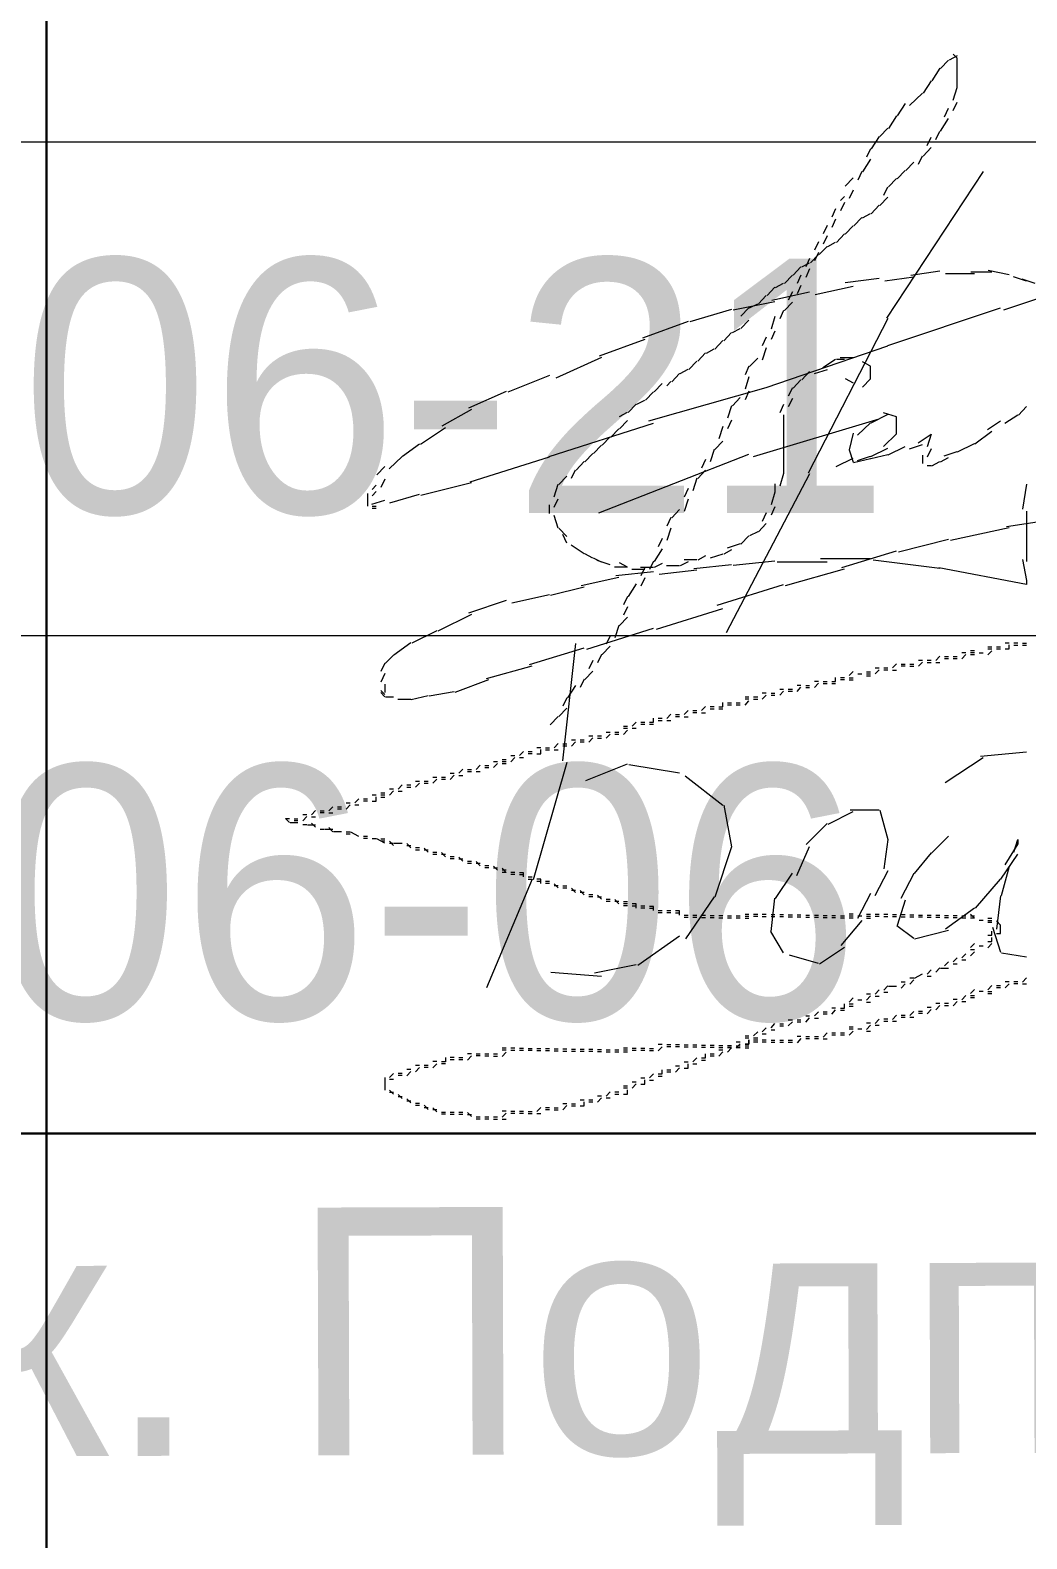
# Model space of a CAD drawing. Header units: millimetres. Extents: x -135211 to 49383, y -8033 to 228499.
# Drawn here: x 30069 to 31078, y -4448 to -2922 of the extents above; entities that cross this region are included whole.
import ezdxf

# ---------------------------------------------------------------- set-up
doc = ezdxf.new("R2010")
doc.units = ezdxf.units.MM
doc.layers.add('PDF _Геометрия', color=7, linetype='Continuous', true_color=0x1d1d1d)
doc.layers.add('PDF _Текст', color=7, linetype='Continuous')

msp = doc.modelspace()

# ---------------------------------------------------------------- linework, layer by layer
at = {"layer": 'PDF _Геометрия', "color": 7, "lineweight": 30}
for points in [[(30086, -2036.4), (30086, -7535.4)], [(32586.6, -4038.1), (26084, -4038.1)]]:
    msp.add_lwpolyline(points, dxfattribs=at)
at = {"layer": 'PDF _Геометрия', "color": 5, "lineweight": 9}
for points in [[(31003.2, -2992.4), (31007.3, -2979.7), (31007.3, -2971.2), (31007.3, -2958.5), (31007.3, -2950), (31003.2, -2945.8)], [(30989.7, -2960.2), (30981.7, -2972.9)], [(30998.5, -2952), (30990.4, -2960.4)], [(31007.3, -2947.8), (30999.2, -2952.1)], [(30981, -2972.8), (30972.9, -2985.5)], [(30972.2, -2985.3), (30959.1, -2998)], [(30954.6, -2995.7), (30946.6, -3008.4)], [(30994.5, -3009.2), (30998.5, -3000.7)], [(31003.2, -3002.9), (31007.3, -2994.5)], [(30937.1, -3020.8), (30929, -3029.3)], [(30945.9, -3008.3), (30937.8, -3021)], [(30990.4, -3023.9), (30998.5, -3011.2)], [(30928.3, -3029.2), (30920.3, -3041.8)], [(30976.9, -3038.5), (30981, -3030)], [(30985.7, -3032.3), (30989.7, -3023.8)], [(30919.5, -3052.2), (30911.5, -3064.9)], [(30919.5, -3041.7), (30915.5, -3050.2)], [(30968.1, -3057.3), (30972.2, -3048.9)], [(30972.9, -3049), (30981, -3040.5)], [(30910.8, -3064.8), (30906.7, -3073.3)], [(31033.6, -3064.8), (30935.9, -3213)], [(30946.6, -3072), (30954.6, -3063.5)], [(30955.3, -3063.6), (30963.4, -3055.1)], [(30902, -3071), (30893.9, -3079.5)], [(30933, -3088.6), (30937.1, -3080.1)], [(30937.8, -3080.2), (30945.9, -3071.7)], [(30893.2, -3089.9), (30889.2, -3094.1)], [(30893.2, -3096.1), (30889.2, -3104.6)], [(30902, -3083.6), (30898, -3092.1)], [(30929, -3099), (30937.1, -3090.6)], [(30884.4, -3102.4), (30880.4, -3110.9)], [(30884.4, -3112.9), (30880.4, -3121.4)], [(30902.7, -3119.8), (30910.8, -3111.3)], [(30911.5, -3111.5), (30919.5, -3107.3)], [(30920.3, -3107.4), (30928.3, -3098.9)], [(30875.7, -3119.3), (30871.6, -3127.7)], [(30885.2, -3136.5), (30893.2, -3127.9)], [(30893.9, -3128.1), (30902, -3119.7)], [(30866.9, -3136), (30862.9, -3144.4)], [(30867.6, -3148.8), (30875.7, -3140.4)], [(30875.7, -3129.7), (30871.6, -3138.2)], [(30876.4, -3140.5), (30884.4, -3136.3)], [(30850.1, -3161.2), (30858.1, -3157)], [(30858.1, -3152.8), (30854.1, -3161.2)], [(30858.8, -3157.2), (30866.9, -3148.7)], [(30866.9, -3146.5), (30862.9, -3155)], [(30832.5, -3177.9), (30840.6, -3169.4)], [(30841.3, -3169.6), (30849.3, -3161.1)], [(30849.3, -3169.6), (30845.3, -3178)], [(30858.1, -3163.3), (30854.1, -3171.8)], [(30928.3, -3173), (30894.1, -3177.3)], [(30963.4, -3171.5), (30934.2, -3175.7)], [(30989.7, -3165.6), (30960.5, -3169.9)], [(31024.8, -3168.3), (30995.6, -3168.3)], [(31042.4, -3166.5), (31021.2, -3166.5)], [(31059.9, -3169.1), (31038.8, -3164.8)], [(31054.6, -3204.5), (31156.4, -3170.6)], [(31077.5, -3175.6), (31064.4, -3171.4)], [(31086.2, -3177.9), (31073.1, -3173.7)], [(30806.2, -3198.6), (30814.2, -3190.1)], [(30815, -3190.3), (30823, -3181.8)], [(30858.1, -3186.7), (30819.9, -3195.1)], [(30823.7, -3181.9), (30831.8, -3177.7)], [(30840.6, -3186.4), (30836.5, -3194.8)], [(30849.3, -3180), (30845.3, -3188.6)], [(30902, -3181), (30863.7, -3189.4)], [(30779.1, -3204.3), (30736.9, -3216.9)], [(30823, -3196.6), (30780.8, -3205)], [(30788.6, -3211), (30796.7, -3202.5)], [(30797.4, -3202.7), (30805.5, -3198.5)], [(30831.8, -3205.2), (30827.8, -3213.6)], [(30840.6, -3196.8), (30832.5, -3205.3)], [(30937.3, -3240.8), (31051.1, -3202.7)], [(30735.3, -3216.3), (30689, -3233.2)], [(30788.6, -3223.5), (30796.7, -3215.1)], [(30823, -3211.5), (30819, -3224.2)], [(30937.1, -3213.3), (30856.5, -3370)], [(30691.4, -3234.5), (30645.2, -3251.4)], [(30762.3, -3244.3), (30770.4, -3235.8)], [(30771.1, -3236), (30779.1, -3227.5)], [(30779.9, -3227.6), (30787.9, -3223.4)], [(30814.2, -3232.4), (30810.2, -3241)], [(30823, -3226.2), (30819, -3234.6)], [(30744.8, -3256.7), (30752.8, -3248.2)], [(30753.6, -3248.4), (30761.6, -3244.2)], [(30814.2, -3243), (30810.2, -3255.6)], [(30814.2, -3283.3), (30937.1, -3240.9)], [(30647.5, -3252.7), (30601.3, -3273.9)], [(30727.2, -3269.1), (30735.3, -3264.8)], [(30736, -3265), (30744.1, -3256.5)], [(30796.7, -3261.8), (30792.7, -3270.3)], [(30805.5, -3253.5), (30797.4, -3262)], [(30875.7, -3265.2), (30862.6, -3269.4)], [(30884.4, -3254.9), (30871.4, -3263.3)], [(30893.2, -3255), (30885.2, -3255)], [(30902, -3253.1), (30888.9, -3253.1)], [(30911.5, -3282.9), (30919.5, -3274.3), (30919.5, -3261.7), (30911.5, -3257.4)], [(30594.9, -3271), (30552.7, -3287.9)], [(30700.9, -3287.7), (30709, -3279.3)], [(30713.7, -3281.5), (30717.7, -3277.3)], [(30718.5, -3277.4), (30726.5, -3268.9)], [(30796.7, -3272.3), (30792.7, -3285)], [(30849.3, -3275.3), (30841.3, -3283.9)], [(30858.1, -3267.1), (30850.1, -3275.6)], [(30893.9, -3274.2), (30902, -3278.4)], [(30551, -3287.1), (30512.8, -3304.1)], [(30683.4, -3300.1), (30691.4, -3295.9)], [(30692.1, -3296), (30700.2, -3287.6)], [(30695.5, -3317.1), (30814.2, -3283.2)], [(30787.9, -3293.3), (30779.9, -3301.8)], [(30796.7, -3287), (30792.7, -3295.6)], [(30840.6, -3283.7), (30836.5, -3292.1)], [(30840.6, -3294.2), (30836.5, -3302.7)], [(30515.9, -3305.6), (30485.8, -3322.4)], [(30665.8, -3312.5), (30673.9, -3308.3)], [(30674.6, -3308.4), (30682.6, -3300)], [(30779.1, -3301.7), (30775.1, -3314.3)], [(30831.8, -3300.5), (30827.8, -3308.9)], [(30831.8, -3311), (30831.8, -3323.7), (30831.8, -3336.4), (30831.8, -3344.8), (30831.8, -3357.5), (30831.8, -3370.3), (30827.8, -3383)], [(30937.1, -3310.7), (30920, -3319.2)], [(30932.8, -3342.8), (30945.9, -3330), (30945.9, -3313), (30932.8, -3308.8)], [(31055.6, -3319.4), (31068.7, -3311)], [(31069.4, -3311.1), (31077.5, -3302.6)], [(30489.6, -3324), (30464.5, -3341)], [(30594.6, -3353.1), (30700.2, -3319.3)], [(30657, -3333.4), (30665.1, -3325)], [(30665.8, -3325.1), (30673.9, -3316.7)], [(30770.4, -3322.7), (30766.3, -3335.3)], [(30779.1, -3316.3), (30775.1, -3324.9)], [(30801.4, -3352.9), (30928.3, -3314.8)], [(30919.5, -3318.9), (30906.4, -3331.6)], [(31025.2, -3340.1), (31042.4, -3327.4)], [(31038, -3325.6), (31051.1, -3317.1)], [(30463.3, -3340.5), (30446.2, -3353.2)], [(30639.5, -3350.1), (30647.5, -3341.6)], [(30648.3, -3341.7), (30656.3, -3333.3)], [(30770.4, -3337.4), (30762.3, -3345.9)], [(30902, -3329.3), (30898, -3346.2), (30902, -3358.9)], [(30937.5, -3351.3), (30954.6, -3342.9)], [(30959.1, -3345.2), (30972.2, -3341)], [(30967.9, -3339.1), (30981, -3330.6), (30976.9, -3343.3)], [(31007.7, -3348.3), (31024.8, -3339.8)], [(30445.7, -3353), (30432.7, -3365.6)], [(30514.5, -3378.8), (30594.9, -3353.4)], [(30622, -3366.7), (30630, -3358.2)], [(30630.7, -3358.4), (30638.8, -3349.9)], [(30644.8, -3410), (30796.7, -3350.7)], [(30752.8, -3356.2), (30748.8, -3364.7)], [(30761.6, -3345.8), (30757.6, -3358.5)], [(30884.9, -3363.1), (30902, -3354.7)], [(30902.4, -3359.2), (30919.5, -3355)], [(30906.4, -3357), (30919.5, -3352.8)], [(30920, -3353.1), (30937.1, -3344.7)], [(30920, -3355.2), (30937.1, -3351)], [(30972.2, -3351.7), (30972.2, -3355.9), (30972.2, -3360.1)], [(30981, -3345.3), (30976.9, -3353.8)], [(30981.7, -3362.5), (30989.7, -3358.2)], [(30990.4, -3358.3), (30998.5, -3354.1)], [(30994.2, -3352.2), (31007.3, -3348)], [(30428.2, -3363.3), (30420.2, -3371.7)], [(30604.4, -3381.3), (30612.4, -3372.8)], [(30617.2, -3375), (30621.2, -3366.5)], [(30752.8, -3366.8), (30744.8, -3375.2)], [(30858.1, -3370.7), (30773.6, -3531.6)], [(30972.2, -3360.1), (30972.2, -3360.1)], [(30972.2, -3360.1), (30972.2, -3360.1)], [(30976.9, -3362.3), (30981, -3362.3)], [(30419.4, -3382.1), (30415.4, -3386.4)], [(30419.4, -3388.4), (30415.4, -3392.7)], [(30428.2, -3375.9), (30424.2, -3384.3)], [(30464.7, -3392.2), (30515.9, -3379.5)], [(30599.6, -3393.8), (30603.7, -3381.1)], [(30735.3, -3385.5), (30731.3, -3394.1)], [(30744.1, -3375.1), (30740, -3387.8)], [(30823, -3380.7), (30823, -3389.2), (30819, -3402)], [(31077.5, -3381), (31073.4, -3406.4)], [(30410.6, -3390.4), (30410.6, -3394.6), (30410.6, -3398.9), (30410.6, -3403.2)], [(30410.6, -3398.9), (30410.6, -3398.9)], [(30415.1, -3401.4), (30428.2, -3397.1)], [(30415.4, -3403.3), (30419.4, -3403.3)], [(30433.2, -3399.8), (30463.3, -3391.3)], [(30594.9, -3410.7), (30594.9, -3402.1)], [(30599.6, -3404.4), (30603.7, -3395.9)], [(30735.3, -3396.1), (30731.3, -3408.8)], [(30823, -3404), (30819, -3412.5)], [(30415.4, -3405.3), (30419.4, -3405.3)], [(30603.7, -3425.6), (30599.6, -3412.8)], [(30717.7, -3414.9), (30713.7, -3423.4)], [(30726.5, -3406.6), (30718.5, -3415.1)], [(30814.2, -3410.2), (30810.2, -3418.7)], [(31057.1, -3423.9), (31112.6, -3415.4)], [(31077.5, -3408.4), (31077.5, -3433.8), (31077.5, -3459.2)], [(30612.4, -3434.1), (30604.4, -3425.7)], [(30612.4, -3440.6), (30608.4, -3432.1)], [(30717.7, -3425.4), (30713.7, -3438.1)], [(30796.7, -3433.2), (30788.6, -3441.7)], [(30805.5, -3429.1), (30797.4, -3433.3)], [(30814.2, -3420.8), (30806.2, -3429.2)], [(31000.5, -3437.7), (31059.9, -3425)], [(30630, -3451.4), (30616.9, -3442.9)], [(30709, -3446.4), (30700.9, -3459.2)], [(30709, -3435.9), (30704.9, -3444.4)], [(30779.1, -3447.6), (30771.1, -3451.9)], [(30787.9, -3441.5), (30774.8, -3445.8)], [(30890.5, -3465.5), (30945.9, -3448.5)], [(30948.1, -3449.4), (30998.5, -3436.7)], [(30638.8, -3455.8), (30630.7, -3451.5)], [(30647.5, -3460.1), (30639.5, -3455.9)], [(30656.3, -3462.5), (30643.2, -3458.2)], [(30673.9, -3464.9), (30660.8, -3464.9)], [(30673.9, -3465), (30665.8, -3460.7)], [(30700.2, -3459), (30696.2, -3467.5)], [(30709, -3461.3), (30700.9, -3465.5)], [(30726.5, -3463.6), (30713.4, -3463.6)], [(30735.3, -3459.6), (30727.2, -3463.8)], [(30744.1, -3457.7), (30731, -3457.7)], [(30779.1, -3462.5), (30740.9, -3466.7)], [(30752.8, -3453.6), (30744.8, -3457.8)], [(30770.4, -3451.7), (30757.3, -3456)], [(30823, -3459), (30780.8, -3463.3)], [(30875.7, -3459.9), (30825.3, -3459.9)], [(30919.5, -3456.6), (30869.2, -3456.6)], [(30989.7, -3466.2), (30922.2, -3457.8)], [(31073.4, -3457.2), (31077.5, -3478.4), (31077.5, -3482.6), (30988.8, -3465.7)], [(30665.1, -3475.3), (30626.9, -3483.8)], [(30700.2, -3469.6), (30662, -3473.9)], [(30691.4, -3467.3), (30678.3, -3467.3)], [(30700.2, -3465.4), (30687.1, -3465.4)], [(30691.4, -3465.2), (30687.4, -3473.7)], [(30691.4, -3475.8), (30687.4, -3484.2)], [(30744.1, -3468.2), (30705.8, -3472.5)], [(30833.8, -3483.6), (30893.2, -3466.6)], [(30594.9, -3493.1), (30556.7, -3501.6)], [(30630, -3485.3), (30595.8, -3493.7)], [(30673.9, -3494.6), (30669.8, -3503.1)], [(30682.6, -3482), (30674.6, -3494.8)], [(30764.4, -3503.6), (30831.8, -3482.5)], [(30551, -3498.8), (30512.8, -3511.4)], [(30673.9, -3505.1), (30669.8, -3513.5)], [(30703, -3527.9), (30770.4, -3506.8)], [(30515.9, -3513), (30481.8, -3529.8)], [(30665.1, -3523.9), (30661.1, -3536.6)], [(30673.9, -3515.6), (30665.8, -3524.1)], [(30480.8, -3529.3), (30455.7, -3542)], [(30632.8, -3547.9), (30700.2, -3526.7)], [(30656.3, -3534.5), (30652.3, -3542.9)], [(30437, -3553.9), (30428.9, -3562.3)], [(30454.5, -3541.6), (30437.4, -3554.2)], [(30574.7, -3563.6), (30630, -3546.7)], [(30621.2, -3542.3), (30608.2, -3660.8)], [(30647.5, -3553.3), (30643.5, -3561.8)], [(30656.3, -3544.9), (30648.3, -3553.5)], [(30985.7, -3559.3), (30989.7, -3555.1)], [(30994.5, -3555.3), (30998.5, -3555.3)], [(31003.2, -3555.4), (31007.3, -3555.4)], [(31007.3, -3555.4), (31007.3, -3555.4)], [(31012, -3551.3), (31016, -3551.3)], [(31012, -3557.7), (31016, -3553.4)], [(31020.8, -3549.4), (31024.8, -3549.4)], [(31020.8, -3551.4), (31024.8, -3551.4)], [(31020.8, -3553.5), (31024.8, -3553.5)], [(31029.6, -3551.7), (31033.6, -3551.7)], [(31033.6, -3551.7), (31033.6, -3551.7)], [(31038.3, -3545.5), (31042.4, -3545.5)], [(31038.3, -3547.5), (31042.4, -3547.5)], [(31038.3, -3553.8), (31042.4, -3549.6)], [(31047.1, -3545.6), (31051.1, -3545.6)], [(31047.1, -3547.7), (31051.1, -3547.7)], [(31055.9, -3541.5), (31059.9, -3541.5)], [(31055.9, -3547.8), (31059.9, -3547.8), (31059.9, -3543.5)], [(31064.7, -3541.7), (31068.7, -3541.7)], [(31064.7, -3543.8), (31068.7, -3543.8)], [(31073.4, -3541.9), (31077.5, -3541.9)], [(31073.4, -3543.9), (31077.5, -3543.9)], [(30428.2, -3562.3), (30424.2, -3570.7)], [(30531.1, -3577.5), (30577.3, -3564.8)], [(30638.8, -3570.1), (30630.7, -3578.5)], [(30638.8, -3559.5), (30634.7, -3568)], [(30898, -3574.7), (30902, -3570.5)], [(30915.5, -3570.9), (30919.5, -3570.9)], [(30924.3, -3566.8), (30928.3, -3566.8)], [(30924.3, -3573), (30928.3, -3568.8)], [(30928.3, -3566.8), (30928.3, -3566.8)], [(30933, -3566.9), (30937.1, -3566.9)], [(30933, -3569), (30937.1, -3569)], [(30941.8, -3567), (30945.9, -3562.8)], [(30941.8, -3569.1), (30945.9, -3569.1)], [(30950.6, -3563), (30954.6, -3563)], [(30950.6, -3565), (30954.6, -3565)], [(30954.6, -3563), (30954.6, -3563)], [(30959.4, -3563.2), (30963.4, -3563.2)], [(30959.4, -3565.2), (30963.4, -3565.2)], [(30968.1, -3559.1), (30972.2, -3559.1)], [(30968.1, -3565.3), (30972.2, -3561.1)], [(30976.9, -3559.2), (30981, -3559.2)], [(30976.9, -3561.3), (30981, -3561.3)], [(30981, -3559.2), (30981, -3559.2)], [(30985.7, -3561.4), (30989.7, -3561.4)], [(30994.5, -3557.3), (30998.5, -3557.3)], [(31003.2, -3557.4), (31007.3, -3557.4)], [(30428.2, -3572.7), (30424.2, -3581.3)], [(30428.2, -3583.3), (30428.2, -3591.8)], [(30499.3, -3591.5), (30533.5, -3578.8)], [(30621.2, -3584.6), (30613.2, -3597.3)], [(30630, -3578.4), (30626, -3586.8)], [(30845.3, -3584.4), (30849.3, -3584.4)], [(30845.3, -3590.7), (30849.3, -3586.4)], [(30854.1, -3584.6), (30858.1, -3584.6)], [(30854.1, -3586.6), (30858.1, -3586.6)], [(30858.1, -3584.6), (30858.1, -3584.6)], [(30862.9, -3580.5), (30866.9, -3580.5)], [(30862.9, -3586.8), (30866.9, -3582.5)], [(30871.6, -3580.6), (30875.7, -3580.6)], [(30871.6, -3582.7), (30875.7, -3582.7)], [(30880.4, -3580.7), (30884.4, -3580.7), (30884.4, -3576.5)], [(30880.4, -3582.8), (30884.4, -3582.8)], [(30889.2, -3576.7), (30893.2, -3576.7)], [(30889.2, -3578.7), (30893.2, -3578.7)], [(30898, -3576.9), (30902, -3576.9)], [(30898, -3578.9), (30902, -3578.9)], [(30906.7, -3572.8), (30910.8, -3572.8)], [(30910.8, -3572.8), (30910.8, -3572.8)], [(30915.5, -3572.9), (30919.5, -3572.9)], [(30915.5, -3574.9), (30919.5, -3574.9)], [(30424.2, -3589.7), (30428.2, -3593.9)], [(30424.2, -3591.9), (30428.2, -3596.1)], [(30428.9, -3596.3), (30437, -3596.3)], [(30441.5, -3598.6), (30454.5, -3598.6)], [(30455, -3598.9), (30472.1, -3594.7)], [(30473.3, -3595.1), (30498.4, -3590.9)], [(30612.4, -3597.2), (30608.4, -3605.6)], [(30766.3, -3606.3), (30770.4, -3606.3), (30770.4, -3602)], [(30775.1, -3602.2), (30779.1, -3602.2)], [(30783.9, -3602.3), (30787.9, -3602.3)], [(30792.7, -3596.2), (30796.7, -3596.2)], [(30792.7, -3598.3), (30796.7, -3598.3)], [(30792.7, -3604.6), (30796.7, -3600.3)], [(30796.7, -3600.3), (30796.7, -3600.3)], [(30801.4, -3596.3), (30805.5, -3596.3)], [(30801.4, -3598.4), (30805.5, -3598.4)], [(30810.2, -3592.2), (30814.2, -3592.2)], [(30810.2, -3598.6), (30814.2, -3594.4)], [(30814.2, -3594.4), (30814.2, -3594.4)], [(30819, -3592.4), (30823, -3592.4)], [(30819, -3594.5), (30823, -3594.5)], [(30827.8, -3588.4), (30831.8, -3588.4)], [(30827.8, -3594.6), (30831.8, -3590.4)], [(30836.5, -3588.5), (30840.6, -3588.5)], [(30836.5, -3590.5), (30840.6, -3590.5)], [(30840.6, -3590.5), (30840.6, -3590.5)], [(30603.7, -3616), (30595.6, -3624.5)], [(30612.4, -3607.7), (30604.4, -3616.2)], [(30713.7, -3618.1), (30717.7, -3613.9)], [(30722.5, -3614), (30726.5, -3614)], [(30722.5, -3616), (30726.5, -3616)], [(30726.5, -3616), (30726.5, -3616)], [(30731.3, -3614.1), (30735.3, -3609.9)], [(30731.3, -3616.3), (30735.3, -3616.3)], [(30740, -3610.1), (30744.1, -3610.1)], [(30740, -3612.2), (30744.1, -3612.2)], [(30744.1, -3610.1), (30744.1, -3610.1)], [(30748.8, -3610.2), (30752.8, -3606)], [(30748.8, -3612.3), (30752.8, -3612.3)], [(30757.6, -3606.1), (30761.6, -3606.1)], [(30757.6, -3608.2), (30761.6, -3608.2)], [(30766.3, -3608.4), (30770.4, -3608.4)], [(30775.1, -3604.3), (30779.1, -3604.3)], [(30783.9, -3604.4), (30787.9, -3604.4)], [(30652.3, -3631.8), (30656.3, -3631.8)], [(30656.3, -3631.8), (30656.3, -3631.8)], [(30661.1, -3631.9), (30665.1, -3631.9)], [(30669.8, -3625.8), (30673.9, -3625.8)], [(30669.8, -3627.8), (30673.9, -3627.8)], [(30669.8, -3634.2), (30673.9, -3629.9)], [(30673.9, -3625.8), (30673.9, -3625.8)], [(30678.6, -3626), (30682.6, -3621.7)], [(30678.6, -3628), (30682.6, -3628)], [(30687.4, -3621.9), (30691.4, -3621.9)], [(30687.4, -3623.9), (30691.4, -3623.9)], [(30696.2, -3622), (30700.2, -3622), (30700.2, -3617.8)], [(30696.2, -3624), (30700.2, -3624)], [(30704.9, -3617.9), (30709, -3617.9)], [(30704.9, -3620), (30709, -3620)], [(30713.7, -3620.1), (30717.7, -3620.1)], [(30582.1, -3647.6), (30586.1, -3647.6)], [(30590.9, -3647.7), (30594.9, -3647.7)], [(30599.6, -3647.9), (30603.7, -3643.5)], [(30608.4, -3643.8), (30612.4, -3643.8)], [(30608.4, -3645.8), (30612.4, -3645.8)], [(30612.4, -3645.8), (30612.4, -3645.8)], [(30617.2, -3639.6), (30621.2, -3639.6)], [(30617.2, -3646), (30621.2, -3641.7)], [(30626, -3639.8), (30630, -3639.8)], [(30626, -3641.9), (30630, -3641.9)], [(30630, -3639.8), (30630, -3639.8)], [(30634.7, -3635.7), (30638.8, -3635.7)], [(30634.7, -3642), (30638.8, -3637.8)], [(30643.5, -3635.8), (30647.5, -3635.8)], [(30643.5, -3637.9), (30647.5, -3637.9)], [(30652.3, -3638.1), (30656.3, -3633.9)], [(30661.1, -3634), (30665.1, -3634)], [(30538.2, -3661.6), (30542.2, -3661.6)], [(30547, -3659.6), (30551, -3659.6)], [(30547, -3661.7), (30551, -3661.7)], [(30555.8, -3655.6), (30559.8, -3655.6)], [(30555.8, -3661.9), (30559.8, -3657.6)], [(30559.8, -3657.6), (30559.8, -3657.6)], [(30564.5, -3655.7), (30568.6, -3651.5)], [(30564.5, -3657.7), (30568.6, -3657.7)], [(30573.3, -3651.6), (30577.3, -3651.6)], [(30573.3, -3653.6), (30577.3, -3653.6)], [(30612.4, -3662.7), (30578.3, -3781.3)], [(30582.1, -3653.8), (30586.1, -3653.8), (30586.1, -3649.6)], [(30590.9, -3649.7), (30594.9, -3649.7)], [(30599.6, -3649.9), (30603.7, -3649.9)], [(30995.3, -3682.8), (31033.6, -3657.5)], [(31031.1, -3656.2), (31077.5, -3651.9)], [(30476.8, -3677.5), (30480.8, -3677.5)], [(30480.8, -3677.5), (30480.8, -3677.5)], [(30485.6, -3677.5), (30489.6, -3677.5)], [(30494.4, -3673.5), (30498.4, -3673.5)], [(30494.4, -3679.8), (30498.4, -3675.6)], [(30503.1, -3673.6), (30507.2, -3669.4)], [(30503.1, -3675.7), (30507.2, -3675.7)], [(30507.2, -3675.7), (30507.2, -3675.7)], [(30511.9, -3669.6), (30515.9, -3669.6)], [(30511.9, -3671.6), (30515.9, -3671.6)], [(30520.7, -3669.7), (30524.7, -3665.5)], [(30520.7, -3671.7), (30524.7, -3671.7)], [(30529.5, -3665.7), (30533.5, -3665.7)], [(30529.5, -3667.7), (30533.5, -3667.7)], [(30533.5, -3665.7), (30533.5, -3665.7)], [(30538.2, -3667.8), (30542.2, -3663.6)], [(30547, -3663.7), (30551, -3663.7)], [(30631.6, -3680.8), (30673.9, -3663.9)], [(30675.2, -3664.8), (30726.5, -3673.2)], [(30732.1, -3676.1), (30770.4, -3705.7)], [(30424.2, -3693.5), (30428.2, -3693.5)], [(30432.9, -3689.3), (30437, -3689.3)], [(30432.9, -3695.7), (30437, -3691.4)], [(30437, -3691.4), (30437, -3691.4)], [(30441.7, -3689.5), (30445.7, -3685.3)], [(30441.7, -3691.6), (30445.7, -3691.6)], [(30450.5, -3685.4), (30454.5, -3685.4)], [(30450.5, -3687.5), (30454.5, -3687.5)], [(30454.5, -3685.4), (30454.5, -3685.4)], [(30459.3, -3681.4), (30463.3, -3681.4)], [(30459.3, -3687.7), (30463.3, -3683.4)], [(30468, -3681.5), (30472.1, -3681.5)], [(30468, -3683.5), (30472.1, -3683.5)], [(30476.8, -3683.7), (30480.8, -3679.5)], [(30485.6, -3679.6), (30489.6, -3679.6)], [(30371.5, -3711.6), (30375.5, -3707.4)], [(30380.3, -3707.4), (30384.3, -3707.4)], [(30389.1, -3703.4), (30393.1, -3703.4)], [(30389.1, -3709.7), (30393.1, -3705.5)], [(30397.8, -3703.5), (30401.9, -3699.3)], [(30397.8, -3705.6), (30401.9, -3705.6)], [(30401.9, -3705.6), (30401.9, -3705.6)], [(30406.6, -3699.5), (30410.6, -3699.5)], [(30406.6, -3701.5), (30410.6, -3701.5)], [(30415.4, -3695.3), (30419.4, -3695.3)], [(30415.4, -3701.7), (30419.4, -3701.7), (30419.4, -3697.4)], [(30424.2, -3695.5), (30428.2, -3695.5)], [(30424.2, -3697.6), (30428.2, -3697.6)], [(30771.1, -3705.9), (30779.1, -3748.1), (30762, -3798.9)], [(30331.7, -3723.5), (30327.7, -3719.3), (30331.7, -3719.3)], [(30331.7, -3721.3), (30331.7, -3721.3)], [(30340.4, -3723.7), (30332.4, -3723.7)], [(30336.4, -3719.5), (30340.4, -3719.5)], [(30336.4, -3721.5), (30340.4, -3721.5)], [(30345.2, -3715.3), (30349.2, -3715.3)], [(30345.2, -3721.6), (30349.2, -3717.4)], [(30349.2, -3715.3), (30349.2, -3715.3)], [(30354, -3715.5), (30358, -3711.3)], [(30354, -3717.6), (30358, -3717.6)], [(30358, -3728.2), (30354, -3724)], [(30362.8, -3711.4), (30366.8, -3711.4)], [(30362.8, -3713.4), (30366.8, -3713.4)], [(30366.8, -3711.4), (30366.8, -3711.4)], [(30371.5, -3713.6), (30375.5, -3713.6)], [(30380.3, -3709.5), (30384.3, -3709.5)], [(30384.3, -3709.5), (30384.3, -3709.5)], [(30854.5, -3745.7), (30875.7, -3724.5)], [(30876.8, -3725), (30902, -3712.3)], [(30899.1, -3710.7), (30928.3, -3710.7)], [(30929, -3710.8), (30937.1, -3740.5), (30933, -3770.1)], [(30349.2, -3725.8), (30345.2, -3725.8)], [(30358, -3726), (30350, -3726)], [(30366.8, -3730.4), (30362.8, -3730.4)], [(30375.5, -3730.6), (30367.5, -3730.6)], [(30375.5, -3732.8), (30371.5, -3728.5)], [(30384.3, -3732.8), (30376.3, -3732.8)], [(30393.1, -3733), (30389.1, -3733)], [(30393.1, -3735.1), (30389.1, -3735.1)], [(30401.9, -3737.4), (30393.8, -3733.2)], [(30410.6, -3737.5), (30406.6, -3737.5)], [(30410.6, -3739.6), (30406.6, -3739.6)], [(30419.4, -3739.8), (30415.4, -3739.8)], [(30998.5, -3737.3), (30981.4, -3754.3)], [(30428.2, -3744.2), (30420.2, -3739.9)], [(30428.2, -3740.1), (30424.2, -3740.1)], [(30428.2, -3742.1), (30424.2, -3742.1)], [(30437, -3746.5), (30432.9, -3742.2)], [(30437, -3744.5), (30432.9, -3744.5)], [(30445.7, -3744.5), (30437.7, -3744.5)], [(30454.5, -3749), (30450.5, -3744.7)], [(30454.5, -3746.8), (30450.5, -3746.8)], [(30463.3, -3749.1), (30459.3, -3749.1)], [(30463.3, -3751.2), (30459.3, -3751.2)], [(30472.1, -3753.4), (30468, -3749.2)], [(30472.1, -3751.3), (30468, -3751.3)], [(30480.8, -3753.6), (30476.8, -3753.6)], [(30489.6, -3758), (30485.6, -3753.8)], [(30845, -3777.1), (30858.1, -3747.5)], [(30981, -3753.9), (30963.8, -3775)], [(31064.7, -3753.4), (31068.7, -3740.7), (31068.7, -3744.9), (31055.6, -3766.1)], [(30480.8, -3755.7), (30476.8, -3755.7)], [(30489.6, -3755.9), (30485.6, -3755.9)], [(30498.4, -3758.1), (30494.4, -3758.1)], [(30498.4, -3760.2), (30494.4, -3760.2)], [(30507.2, -3762.5), (30503.1, -3758.3)], [(30507.2, -3760.4), (30503.1, -3760.4)], [(30515.9, -3762.7), (30511.9, -3762.7)], [(30515.9, -3764.8), (30511.9, -3764.8)], [(30524.7, -3767.1), (30520.7, -3762.8)], [(30524.7, -3764.9), (30520.7, -3764.9)], [(30533.5, -3767.2), (30529.5, -3767.2)], [(30533.5, -3769.3), (30529.5, -3769.3)], [(30542.2, -3771.6), (30538.2, -3767.4)], [(30542.2, -3769.5), (30538.2, -3769.5)], [(30551, -3774), (30547, -3769.7)], [(31051.6, -3780.8), (31068.7, -3755.4)], [(31059.9, -3768), (31051.9, -3797.6)], [(30573.3, -3780.7), (30577.3, -3780.7), (30531.1, -3890.8)], [(30551, -3771.7), (30547, -3771.7)], [(30551, -3773.9), (30547, -3773.9)], [(30551, -3771.7), (30551, -3771.7)], [(30559.8, -3774.1), (30555.8, -3774.1)], [(30559.8, -3776.1), (30555.8, -3776.1)], [(30568.6, -3778.5), (30568.6, -3774.3), (30564.5, -3774.3)], [(30568.6, -3776.3), (30564.5, -3776.3)], [(30577.3, -3778.7), (30573.3, -3778.7)], [(30586.1, -3785), (30586.1, -3780.8), (30582.1, -3780.8)], [(30586.1, -3783), (30582.1, -3783)], [(30594.9, -3783.2), (30590.9, -3783.2)], [(30594.9, -3785.2), (30590.9, -3785.2)], [(30594.9, -3783.2), (30594.9, -3783.2)], [(30603.7, -3789.6), (30599.6, -3785.3)], [(30823.5, -3800.2), (30840.6, -3774.7)], [(30937.1, -3772.1), (30924, -3797.6)], [(30963.4, -3774.8), (30950.3, -3800.1)], [(31026, -3810.2), (31051.1, -3780.6)], [(30603.7, -3787.6), (30599.6, -3787.6)], [(30612.4, -3787.7), (30608.4, -3787.7)], [(30612.4, -3789.7), (30608.4, -3789.7)], [(30612.4, -3789.7), (30612.4, -3789.7)], [(30621.2, -3794.1), (30617.2, -3789.9)], [(30621.2, -3792.1), (30617.2, -3792.1)], [(30621.2, -3794.1), (30621.2, -3794.1)], [(30630, -3796.5), (30626, -3792.2)], [(30630, -3794.3), (30626, -3794.3)], [(30630, -3794.3), (30630, -3794.3)], [(30638.8, -3796.6), (30634.7, -3796.6)], [(30638.8, -3798.6), (30634.7, -3798.6)], [(30638.8, -3798.6), (30638.8, -3798.6)], [(30647.5, -3801), (30643.5, -3796.8)], [(30647.5, -3798.8), (30643.5, -3798.8)], [(30647.5, -3798.8), (30647.5, -3798.8)], [(30761.6, -3798.6), (30732.4, -3841)], [(30819, -3833.7), (30823, -3799.9)], [(30919.5, -3795.2), (30906.4, -3820.6)], [(31051.1, -3797.5), (31047.1, -3831.3)], [(30656.3, -3801.2), (30652.3, -3801.2)], [(30656.3, -3803.2), (30652.3, -3803.2)], [(30656.3, -3803.2), (30656.3, -3803.2)], [(30665.1, -3805.5), (30661.1, -3801.3)], [(30665.1, -3803.3), (30661.1, -3803.3)], [(30665.1, -3803.3), (30665.1, -3803.3)], [(30665.1, -3805.5), (30665.1, -3805.5)], [(30673.9, -3803.6), (30669.8, -3803.6)], [(30673.9, -3805.7), (30669.8, -3805.7)], [(30673.9, -3807.7), (30669.8, -3807.7)], [(30673.9, -3805.7), (30673.9, -3805.7)], [(30682.6, -3810.1), (30682.6, -3805.8), (30678.6, -3805.8)], [(30682.6, -3808), (30678.6, -3808)], [(30682.6, -3808), (30682.6, -3808)], [(30691.4, -3808.1), (30687.4, -3808.1)], [(30691.4, -3810.2), (30687.4, -3810.2)], [(30691.4, -3808.1), (30691.4, -3808.1)], [(30700.2, -3812.5), (30700.2, -3808.3), (30696.2, -3808.3)], [(30700.2, -3810.4), (30696.2, -3810.4)], [(30709, -3812.6), (30704.9, -3812.6)], [(30709, -3814.7), (30704.9, -3814.7)], [(30709, -3814.7), (30709, -3814.7)], [(30717.7, -3812.8), (30713.7, -3812.8)], [(30717.7, -3814.9), (30713.7, -3814.9)], [(30717.7, -3814.9), (30717.7, -3814.9)], [(30726.5, -3817.2), (30726.5, -3812.9), (30722.5, -3812.9)], [(30726.5, -3815), (30722.5, -3815)], [(30726.5, -3815), (30726.5, -3815)], [(30902, -3816.1), (30898, -3816.1)], [(30954.6, -3802.1), (30946.6, -3827.5)], [(30995.6, -3830.8), (31024.8, -3809.7)], [(31024.8, -3820.3), (31020.8, -3816.1)], [(30735.3, -3817.3), (30731.3, -3817.3)], [(30735.3, -3819.4), (30731.3, -3819.4)], [(30735.3, -3817.3), (30735.3, -3817.3)], [(30744.1, -3817.5), (30740, -3817.5)], [(30744.1, -3819.6), (30740, -3819.6)], [(30744.1, -3817.5), (30744.1, -3817.5)], [(30752.8, -3817.6), (30748.8, -3817.6)], [(30752.8, -3819.7), (30748.8, -3819.7)], [(30752.8, -3817.6), (30752.8, -3817.6)], [(30761.6, -3817.8), (30757.6, -3817.8)], [(30761.6, -3819.9), (30757.6, -3819.9)], [(30761.6, -3817.8), (30761.6, -3817.8)], [(30770.4, -3817.9), (30766.3, -3817.9)], [(30770.4, -3820), (30766.3, -3820)], [(30779.1, -3818.1), (30775.1, -3818.1)], [(30779.1, -3820.2), (30775.1, -3820.2)], [(30779.1, -3820.2), (30779.1, -3820.2)], [(30787.9, -3818.2), (30783.9, -3818.2)], [(30787.9, -3820.3), (30783.9, -3820.3)], [(30787.9, -3818.2), (30787.9, -3818.2)], [(30796.7, -3816.3), (30792.7, -3816.3)], [(30796.7, -3818.4), (30792.7, -3818.4)], [(30796.7, -3820.5), (30792.7, -3820.5)], [(30796.7, -3816.3), (30796.7, -3816.3)], [(30805.5, -3816.5), (30801.4, -3816.5)], [(30805.5, -3818.5), (30801.4, -3818.5)], [(30814.2, -3816.6), (30810.2, -3816.6)], [(30814.2, -3818.7), (30810.2, -3818.7)], [(30814.2, -3818.7), (30814.2, -3818.7)], [(30823, -3816.8), (30819, -3816.8)], [(30823, -3818.8), (30819, -3818.8)], [(30831.8, -3816.9), (30827.8, -3816.9)], [(30831.8, -3818.9), (30827.8, -3818.9)], [(30831.8, -3818.9), (30831.8, -3818.9)], [(30840.6, -3817.1), (30836.5, -3817.1)], [(30840.6, -3819.1), (30836.5, -3819.1)], [(30849.3, -3817.2), (30845.3, -3817.2)], [(30849.3, -3819.2), (30845.3, -3819.2)], [(30849.3, -3817.2), (30849.3, -3817.2)], [(30858.1, -3817.4), (30854.1, -3817.4)], [(30858.1, -3819.5), (30854.1, -3819.5)], [(30866.9, -3817.5), (30862.9, -3817.5)], [(30866.9, -3819.6), (30862.9, -3819.6)], [(30875.7, -3817.7), (30871.6, -3817.7)], [(30875.7, -3819.8), (30871.6, -3819.8)], [(30884.4, -3817.8), (30880.4, -3817.8)], [(30884.4, -3819.9), (30880.4, -3819.9)], [(30884.4, -3819.9), (30884.4, -3819.9)], [(30893.2, -3818), (30889.2, -3818)], [(30893.2, -3820.1), (30889.2, -3820.1)], [(30910.8, -3822.5), (30889.6, -3847.9)], [(30902, -3818.1), (30898, -3818.1)], [(30902, -3820.2), (30898, -3820.2)], [(30910.8, -3818.2), (30906.7, -3818.2)], [(30919.5, -3816.4), (30915.5, -3816.4)], [(30919.5, -3818.5), (30915.5, -3818.5)], [(30919.5, -3820.5), (30915.5, -3820.5)], [(30919.5, -3820.5), (30919.5, -3820.5)], [(30928.3, -3816.5), (30924.3, -3816.5)], [(30928.3, -3818.6), (30924.3, -3818.6)], [(30937.1, -3816.6), (30933, -3816.6)], [(30937.1, -3818.8), (30933, -3818.8)], [(30945.9, -3816.8), (30941.8, -3816.8)], [(30945.9, -3818.9), (30941.8, -3818.9)], [(30946.3, -3827.6), (30963.4, -3840.3)], [(30954.6, -3816.9), (30950.6, -3816.9)], [(30954.6, -3819), (30950.6, -3819)], [(30963.4, -3817.1), (30959.4, -3817.1)], [(30963.4, -3819.2), (30959.4, -3819.2)], [(30963.4, -3819.2), (30963.4, -3819.2)], [(30972.2, -3817.3), (30968.1, -3817.3)], [(30972.2, -3819.3), (30968.1, -3819.3)], [(30981, -3817.4), (30976.9, -3817.4)], [(30981, -3819.5), (30976.9, -3819.5)], [(30989.7, -3817.6), (30985.7, -3817.6)], [(30989.7, -3819.6), (30985.7, -3819.6)], [(30998.5, -3817.7), (30994.5, -3817.7)], [(30998.5, -3819.7), (30994.5, -3819.7)], [(31007.3, -3817.9), (31003.2, -3817.9)], [(31007.3, -3819.9), (31003.2, -3819.9)], [(31016, -3818), (31012, -3818)], [(31016, -3820.1), (31012, -3820.1)], [(31024.8, -3818.1), (31020.8, -3818.1)], [(31024.8, -3820.2), (31020.8, -3820.2)], [(31024.8, -3820.2), (31024.8, -3820.2)], [(31033.6, -3822.5), (31029.6, -3822.5)], [(31042.4, -3820.6), (31038.3, -3820.6)], [(31042.4, -3822.7), (31038.3, -3822.7)], [(31042.4, -3824.7), (31038.3, -3824.7)], [(31042.4, -3820.6), (31042.4, -3820.6)], [(31043.1, -3829.2), (31051.1, -3854.6)], [(31047.1, -3835.6), (31051.1, -3835.6), (31051.1, -3831.3), (31051.1, -3827.1), (31047.1, -3822.9)], [(31051.1, -3827.1), (31051.1, -3827.1)], [(31051.1, -3827.1), (31051.1, -3827.1)], [(31051.1, -3831.3), (31051.1, -3831.3)], [(31051.1, -3831.3), (31051.1, -3831.3)], [(30726.5, -3838.4), (30684.3, -3868)], [(30831.8, -3855.1), (30818.7, -3833.8)], [(30964.2, -3841), (30998.5, -3832.4)], [(31020.8, -3850), (31024.8, -3845.7)], [(31038.3, -3837.5), (31042.4, -3837.5), (31042.4, -3833.3)], [(31038.3, -3843.9), (31042.4, -3843.9), (31042.4, -3839.7)], [(31038.3, -3850.1), (31042.4, -3845.9)], [(30866.9, -3866.1), (30837.7, -3857.7)], [(30893.2, -3849.7), (30868, -3866.6)], [(31003.2, -3864.4), (31007.3, -3860.2)], [(31012, -3860.3), (31016, -3856.1)], [(31020.8, -3852), (31024.8, -3852)], [(31020.8, -3858.3), (31024.8, -3854.1)], [(31029.6, -3848), (31033.6, -3848)], [(31052.3, -3855.1), (31077.5, -3859.4)], [(30647.5, -3879.2), (30596.3, -3875)], [(30682.6, -3867.3), (30640.4, -3875.7)], [(30964.1, -3880.8), (30972.2, -3876.5)], [(30976.9, -3876.7), (30981, -3872.4)], [(30985.7, -3874.7), (30989.7, -3870.5)], [(30990.4, -3870.6), (30998.5, -3870.6)], [(30994.5, -3868.5), (30998.5, -3864.3)], [(31003.2, -3866.5), (31007.3, -3866.5)], [(31012, -3862.4), (31016, -3862.4)], [(30933, -3892.9), (30937.1, -3888.6)], [(30937.8, -3888.8), (30945.9, -3888.8)], [(30950.6, -3884.7), (30954.6, -3884.7)], [(30950.6, -3890.9), (30954.6, -3886.7)], [(30959.4, -3880.6), (30963.4, -3880.6)], [(30959.4, -3886.9), (30963.4, -3882.6)], [(30976.9, -3878.8), (30981, -3878.8)], [(31024.8, -3892.3), (31020.8, -3896.5)], [(31042.4, -3888.3), (31038.3, -3892.6)], [(31051.1, -3888.5), (31047.1, -3888.5)], [(31051.1, -3890.6), (31047.1, -3890.6)], [(31051.1, -3890.6), (31051.1, -3890.6)], [(31059.9, -3884.5), (31055.9, -3884.5)], [(31059.9, -3886.5), (31055.9, -3890.7)], [(31068.7, -3884.6), (31064.7, -3884.6)], [(31068.7, -3886.6), (31064.7, -3886.6)], [(31077.5, -3880.5), (31073.4, -3884.8)], [(31077.5, -3886.8), (31073.4, -3886.8)], [(31077.5, -3880.5), (31077.5, -3880.5)], [(30889.2, -3911.1), (30893.2, -3911.1), (30893.2, -3906.8)], [(30898, -3905), (30902, -3900.7)], [(30898, -3907), (30902, -3907)], [(30906.7, -3902.9), (30910.8, -3902.9)], [(30915.5, -3896.8), (30919.5, -3896.8)], [(30915.5, -3903.1), (30919.5, -3898.8)], [(30915.5, -3905.2), (30919.5, -3905.2)], [(30924.3, -3897), (30928.3, -3892.7)], [(30924.3, -3899), (30928.3, -3899)], [(30933, -3894.9), (30937.1, -3894.9)], [(30989.7, -3906.4), (30985.7, -3906.4)], [(30998.5, -3906.6), (30994.5, -3906.6)], [(31007.3, -3902.5), (31003.2, -3902.5)], [(31007.3, -3904.6), (31003.2, -3908.8)], [(31007.3, -3904.6), (31007.3, -3904.6)], [(31016, -3898.4), (31012, -3902.7)], [(31016, -3904.7), (31012, -3904.7)], [(31024.8, -3898.6), (31020.8, -3898.6)], [(31024.8, -3900.7), (31020.8, -3900.7)], [(31024.8, -3898.6), (31024.8, -3898.6)], [(31033.6, -3894.5), (31029.6, -3894.5)], [(31042.4, -3894.7), (31038.3, -3894.7)], [(31042.4, -3896.7), (31038.3, -3896.7)], [(30836.5, -3923), (30840.6, -3923)], [(30840.6, -3923), (30840.6, -3923)], [(30854.1, -3918.9), (30858.1, -3918.9)], [(30854.1, -3925.3), (30858.1, -3921)], [(30858.1, -3921), (30858.1, -3921)], [(30862.9, -3919.1), (30866.9, -3914.9)], [(30862.9, -3921.2), (30866.9, -3921.2)], [(30866.9, -3921.2), (30866.9, -3921.2)], [(30871.6, -3915), (30875.7, -3915)], [(30871.6, -3917.1), (30875.7, -3917.1)], [(30875.7, -3915), (30875.7, -3915)], [(30880.4, -3910.9), (30884.4, -3910.9)], [(30880.4, -3917.3), (30884.4, -3913)], [(30889.2, -3913.2), (30893.2, -3913.2)], [(30898, -3909.1), (30902, -3909.1)], [(30928.3, -3922.3), (30924.3, -3926.6)], [(30937.1, -3922.5), (30933, -3922.5)], [(30945.9, -3918.4), (30941.8, -3922.6)], [(30954.6, -3918.5), (30950.6, -3918.5)], [(30954.6, -3920.7), (30950.6, -3920.7)], [(30963.4, -3914.5), (30959.4, -3918.7)], [(30963.4, -3920.8), (30959.4, -3920.8)], [(30963.4, -3914.5), (30963.4, -3914.5)], [(30972.2, -3914.6), (30968.1, -3914.6)], [(30972.2, -3916.7), (30968.1, -3916.7)], [(30981, -3910.5), (30976.9, -3910.5)], [(30981, -3912.6), (30976.9, -3916.9)], [(30981, -3910.5), (30981, -3910.5)], [(30989.7, -3908.5), (30985.7, -3912.8)], [(30998.5, -3908.7), (30994.5, -3908.7)], [(30801.4, -3939.3), (30805.5, -3935)], [(30805.5, -3935), (30805.5, -3935)], [(30810.2, -3935.2), (30814.2, -3931)], [(30810.2, -3937.2), (30814.2, -3937.2)], [(30819, -3931.1), (30823, -3926.9)], [(30819, -3933.1), (30823, -3933.1)], [(30823, -3933.1), (30823, -3933.1)], [(30827.8, -3927), (30831.8, -3927)], [(30827.8, -3929), (30831.8, -3929)], [(30831.8, -3927), (30831.8, -3927)], [(30836.5, -3929.2), (30840.6, -3925)], [(30845.3, -3923.1), (30849.3, -3923.1)], [(30845.3, -3925.1), (30849.3, -3925.1)], [(30875.7, -3936.2), (30871.6, -3940.5)], [(30875.7, -3936.2), (30875.7, -3936.2)], [(30884.4, -3936.4), (30880.4, -3936.4)], [(30893.2, -3936.5), (30889.2, -3936.5)], [(30902, -3930.3), (30898, -3930.3)], [(30902, -3932.5), (30898, -3932.5)], [(30902, -3934.5), (30898, -3938.7)], [(30902, -3932.5), (30902, -3932.5)], [(30910.8, -3932.6), (30906.7, -3932.6)], [(30919.5, -3926.4), (30915.5, -3926.4)], [(30919.5, -3928.5), (30915.5, -3932.8)], [(30919.5, -3934.8), (30915.5, -3934.8)], [(30919.5, -3926.4), (30919.5, -3926.4)], [(30928.3, -3928.7), (30924.3, -3928.7)], [(30937.1, -3924.6), (30933, -3924.6)], [(30945.9, -3924.7), (30941.8, -3924.7)], [(30945.9, -3924.7), (30945.9, -3924.7)], [(30551, -3951.7), (30547, -3951.7)], [(30559.8, -3951.8), (30555.8, -3951.8)], [(30568.6, -3952), (30564.5, -3952)], [(30577.3, -3952.2), (30573.3, -3952.2)], [(30586.1, -3952.3), (30582.1, -3952.3)], [(30586.1, -3952.3), (30586.1, -3952.3)], [(30594.9, -3952.5), (30590.9, -3952.5)], [(30603.7, -3952.6), (30599.6, -3952.6)], [(30612.4, -3952.7), (30608.4, -3952.7)], [(30621.2, -3952.9), (30617.2, -3952.9)], [(30630, -3953.1), (30626, -3953.1)], [(30638.8, -3953.2), (30634.7, -3953.2)], [(30647.5, -3953.4), (30643.5, -3953.4)], [(30656.3, -3953.6), (30652.3, -3953.6)], [(30673.9, -3951.8), (30669.8, -3951.8)], [(30682.6, -3951.9), (30678.6, -3951.9)], [(30691.4, -3952.1), (30687.4, -3952.1)], [(30700.2, -3952.2), (30696.2, -3952.2)], [(30700.2, -3952.2), (30700.2, -3952.2)], [(30709, -3948.1), (30704.9, -3948.1)], [(30709, -3950.2), (30704.9, -3954.4)], [(30717.7, -3948.2), (30713.7, -3948.2)], [(30717.7, -3950.4), (30713.7, -3950.4)], [(30726.5, -3948.4), (30722.5, -3948.4)], [(30726.5, -3950.5), (30722.5, -3950.5)], [(30735.3, -3948.6), (30731.3, -3948.6)], [(30735.3, -3950.7), (30731.3, -3950.7)], [(30735.3, -3948.6), (30735.3, -3948.6)], [(30744.1, -3948.7), (30740, -3948.7)], [(30744.1, -3950.7), (30740, -3950.7)], [(30752.8, -3948.9), (30748.8, -3948.9)], [(30752.8, -3950.9), (30748.8, -3950.9)], [(30761.6, -3949), (30757.6, -3949)], [(30761.6, -3951.1), (30757.6, -3951.1)], [(30770.4, -3949.2), (30766.3, -3949.2)], [(30770.4, -3951.2), (30766.3, -3951.2)], [(30766.3, -3953.4), (30770.4, -3953.4)], [(30770.4, -3949.2), (30770.4, -3949.2)], [(30775.1, -3955.6), (30779.1, -3951.4), (30775.1, -3951.4)], [(30779.1, -3951.4), (30779.1, -3951.4)], [(30783.9, -3945.3), (30787.9, -3945.3)], [(30787.9, -3951.5), (30783.9, -3951.5), (30787.9, -3947.3)], [(30787.9, -3949.5), (30783.9, -3949.5)], [(30792.7, -3939.1), (30796.7, -3939.1)], [(30792.7, -3941.1), (30796.7, -3941.1)], [(30792.7, -3947.5), (30796.7, -3947.5), (30796.7, -3943.2)], [(30796.7, -3943.3), (30796.7, -3947.6), (30792.7, -3947.6)], [(30796.7, -3949.7), (30792.7, -3949.7)], [(30796.7, -3951.7), (30792.7, -3951.7)], [(30801.4, -3941.3), (30805.5, -3941.3)], [(30805.5, -3943.5), (30801.4, -3943.5)], [(30805.5, -3945.5), (30801.4, -3945.5)], [(30814.2, -3943.6), (30810.2, -3943.6)], [(30814.2, -3945.6), (30810.2, -3945.6)], [(30823, -3943.8), (30819, -3943.8)], [(30823, -3945.8), (30819, -3945.8)], [(30823, -3943.8), (30823, -3943.8)], [(30831.8, -3943.9), (30827.8, -3943.9)], [(30831.8, -3946), (30827.8, -3946)], [(30840.6, -3944.1), (30836.5, -3944.1)], [(30840.6, -3946.1), (30836.5, -3946.1)], [(30849.3, -3940), (30845.3, -3940)], [(30849.3, -3942), (30845.3, -3946.3)], [(30858.1, -3940.2), (30854.1, -3940.2)], [(30858.1, -3942.2), (30854.1, -3942.2)], [(30858.1, -3942.2), (30858.1, -3942.2)], [(30866.9, -3940.3), (30862.9, -3940.3)], [(30866.9, -3942.3), (30862.9, -3942.3)], [(30875.7, -3942.5), (30871.6, -3942.5)], [(30884.4, -3938.4), (30880.4, -3938.4)], [(30893.2, -3938.6), (30889.2, -3938.6)], [(30480.8, -3965.3), (30476.8, -3965.3)], [(30480.8, -3967.4), (30476.8, -3971.6)], [(30489.6, -3961.2), (30489.6, -3965.5), (30485.6, -3965.5)], [(30489.6, -3967.5), (30485.6, -3967.5)], [(30498.4, -3961.3), (30494.4, -3961.3)], [(30498.4, -3963.4), (30494.4, -3963.4)], [(30507.2, -3961.5), (30503.1, -3961.5)], [(30507.2, -3963.6), (30503.1, -3963.6)], [(30515.9, -3957.4), (30511.9, -3957.4)], [(30515.9, -3959.4), (30511.9, -3963.8)], [(30515.9, -3957.4), (30515.9, -3957.4)], [(30524.7, -3957.6), (30520.7, -3957.6)], [(30524.7, -3959.6), (30520.7, -3959.6)], [(30533.5, -3957.7), (30529.5, -3957.7)], [(30533.5, -3959.8), (30529.5, -3959.8)], [(30533.5, -3957.7), (30533.5, -3957.7)], [(30542.2, -3957.8), (30538.2, -3957.8)], [(30542.2, -3960), (30538.2, -3960)], [(30551, -3953.8), (30547, -3953.8)], [(30551, -3955.9), (30547, -3960.1)], [(30551, -3953.8), (30551, -3953.8)], [(30559.8, -3954), (30555.8, -3954)], [(30568.6, -3954.1), (30564.5, -3954.1)], [(30568.6, -3954.1), (30568.6, -3954.1)], [(30577.3, -3954.2), (30573.3, -3954.2)], [(30586.1, -3954.4), (30582.1, -3954.4)], [(30594.9, -3954.5), (30590.9, -3954.5)], [(30603.7, -3954.7), (30599.6, -3954.7)], [(30612.4, -3954.9), (30608.4, -3954.9)], [(30612.4, -3954.9), (30612.4, -3954.9)], [(30621.2, -3955), (30617.2, -3955)], [(30630, -3955.2), (30626, -3955.2)], [(30638.8, -3955.2), (30634.7, -3955.2)], [(30638.8, -3955.2), (30638.8, -3955.2)], [(30647.5, -3955.4), (30643.5, -3955.4)], [(30656.3, -3955.6), (30652.3, -3955.6)], [(30665.1, -3953.6), (30661.1, -3953.6)], [(30665.1, -3955.7), (30661.1, -3955.7)], [(30673.9, -3953.8), (30669.8, -3953.8)], [(30673.9, -3955.9), (30669.8, -3955.9)], [(30673.9, -3955.9), (30673.9, -3955.9)], [(30682.6, -3953.9), (30678.6, -3953.9)], [(30691.4, -3954.1), (30687.4, -3954.1)], [(30700.2, -3954.3), (30696.2, -3954.3)], [(30731.3, -3965.5), (30735.3, -3965.5)], [(30731.3, -3971.8), (30735.3, -3971.8), (30735.3, -3967.6)], [(30740, -3965.6), (30744.1, -3961.4)], [(30740, -3967.7), (30744.1, -3967.7)], [(30748.8, -3961.6), (30752.8, -3961.6), (30752.8, -3957.3)], [(30748.8, -3963.7), (30752.8, -3963.7)], [(30757.6, -3957.5), (30761.6, -3957.5)], [(30757.6, -3959.6), (30761.6, -3959.6)], [(30766.3, -3959.7), (30770.4, -3955.4)], [(30428.2, -3981.3), (30428.2, -3985.5), (30428.2, -3989.7), (30428.2, -3994.1)], [(30437, -3977.3), (30432.9, -3981.5)], [(30437, -3983.5), (30432.9, -3983.5)], [(30445.7, -3977.3), (30441.7, -3977.3)], [(30445.7, -3979.5), (30441.7, -3979.5)], [(30454.5, -3973.3), (30450.5, -3973.3)], [(30454.5, -3975.4), (30450.5, -3979.6)], [(30463.3, -3969.3), (30459.3, -3969.3)], [(30463.3, -3971.3), (30459.3, -3975.5)], [(30472.1, -3969.3), (30468, -3969.3)], [(30472.1, -3971.4), (30468, -3971.4)], [(30687.4, -3981.7), (30691.4, -3981.7)], [(30687.4, -3988), (30691.4, -3988), (30691.4, -3983.8)], [(30696.2, -3981.8), (30700.2, -3977.6)], [(30696.2, -3983.9), (30700.2, -3983.9)], [(30704.9, -3977.8), (30709, -3977.8), (30709, -3973.5)], [(30704.9, -3979.9), (30709, -3979.9)], [(30713.7, -3973.7), (30717.7, -3973.7)], [(30713.7, -3975.7), (30717.7, -3975.7)], [(30722.5, -3969.6), (30726.5, -3969.6)], [(30722.5, -3975.9), (30726.5, -3971.6)], [(30428.2, -3985.5), (30428.2, -3985.5)], [(30428.2, -3989.7), (30428.2, -3989.7)], [(30432.9, -3994.1), (30437, -3998.4)], [(30432.9, -3996.2), (30437, -3996.2)], [(30441.7, -3998.5), (30445.7, -4002.7)], [(30652.3, -4000.1), (30656.3, -3995.9)], [(30661.1, -3996), (30665.1, -3996)], [(30661.1, -3998.1), (30665.1, -3998.1)], [(30669.8, -3989.9), (30673.9, -3989.9)], [(30669.8, -3991.9), (30673.9, -3991.9)], [(30669.8, -3998.2), (30673.9, -3998.2), (30673.9, -3994)], [(30678.6, -3985.7), (30682.6, -3985.7)], [(30678.6, -3992.1), (30682.6, -3987.8)], [(30441.7, -4000.6), (30445.7, -4000.6)], [(30450.5, -4002.9), (30454.5, -4007.1)], [(30450.5, -4005), (30454.5, -4005)], [(30459.3, -4007.3), (30463.3, -4007.3)], [(30459.3, -4009.4), (30463.3, -4009.4)], [(30468, -4009.5), (30472.1, -4013.8)], [(30468, -4011.7), (30472.1, -4011.7)], [(30472.1, -4011.7), (30472.1, -4011.7)], [(30476.8, -4011.9), (30480.8, -4016.1)], [(30476.8, -4013.9), (30480.8, -4013.9)], [(30582.1, -4015.9), (30586.1, -4011.6)], [(30590.9, -4011.7), (30594.9, -4011.7)], [(30590.9, -4013.8), (30594.9, -4013.8)], [(30599.6, -4011.9), (30603.7, -4011.9)], [(30599.6, -4014), (30603.7, -4014)], [(30603.7, -4011.9), (30603.7, -4011.9)], [(30608.4, -4007.8), (30612.4, -4007.8)], [(30608.4, -4014.2), (30612.4, -4009.8)], [(30617.2, -4008), (30621.2, -4008)], [(30617.2, -4010), (30621.2, -4010)], [(30626, -4003.8), (30630, -4003.8)], [(30626, -4010.2), (30630, -4010.2), (30630, -4005.9)], [(30634.7, -4004), (30638.8, -4004)], [(30634.7, -4006.1), (30638.8, -4006.1)], [(30643.5, -3999.9), (30647.5, -3999.9)], [(30643.5, -4006.3), (30647.5, -4002.1)], [(30647.5, -3999.9), (30647.5, -3999.9)], [(30652.3, -4002.1), (30656.3, -4002.1)], [(30485.6, -4016.3), (30489.6, -4016.3)], [(30485.6, -4018.3), (30489.6, -4018.3)], [(30489.6, -4016.3), (30489.6, -4016.3)], [(30494.4, -4016.4), (30498.4, -4016.4)], [(30494.4, -4018.5), (30498.4, -4018.5)], [(30503.1, -4016.5), (30507.2, -4016.5)], [(30503.1, -4018.6), (30507.2, -4018.6)], [(30511.9, -4016.7), (30515.9, -4020.9)], [(30511.9, -4018.7), (30515.9, -4018.7)], [(30515.9, -4020.9), (30515.9, -4020.9)], [(30520.7, -4021.1), (30524.7, -4021.1)], [(30520.7, -4023.1), (30524.7, -4023.1)], [(30529.5, -4021.3), (30533.5, -4021.3)], [(30529.5, -4023.3), (30533.5, -4023.3)], [(30538.2, -4021.3), (30542.2, -4021.3)], [(30538.2, -4023.4), (30542.2, -4023.4)], [(30547, -4015.2), (30551, -4015.2)], [(30547, -4021.5), (30551, -4017.3)], [(30547, -4023.6), (30551, -4023.6)], [(30551, -4017.3), (30551, -4017.3)], [(30555.8, -4015.3), (30559.8, -4015.3)], [(30555.8, -4017.5), (30559.8, -4017.5)], [(30564.5, -4015.5), (30568.6, -4015.5)], [(30564.5, -4017.6), (30568.6, -4017.6)], [(30573.3, -4015.7), (30577.3, -4015.7)], [(30573.3, -4017.7), (30577.3, -4017.7)], [(30577.3, -4015.7), (30577.3, -4015.7)], [(30582.1, -4017.9), (30586.1, -4017.9)]]:
    msp.add_lwpolyline(points, dxfattribs=at)
at = {"layer": 'PDF _Геометрия', "color": 7, "lineweight": 9}
for points in [[(32586.6, -3034.9), (26084, -3034.9)], [(32586.6, -3534.4), (26084, -3534.4)]]:
    msp.add_lwpolyline(points, dxfattribs=at)
at = {"layer": 'PDF _Геометрия', "color": 5, "lineweight": 9}
msp.add_lwpolyline([(30779.1, -3949.4), (30775.1, -3949.4)], close=True, dxfattribs=at)

# ---------------------------------------------------------------- texts
at = {"layer": 'PDF _Текст', "char_height": 257.33, "attachment_point": 4, "style": ''}
for s, insert in [('1225-06-21', (29179.5, -3283.5)), ('0425-06-06', (29149.8, -3795.7))]:
    msp.add_mtext(s, dxfattribs=dict(at, insert=insert))
at = {"layer": 'PDF _Текст', "insert": (26334.7, -4289.8), "char_height": 250.646, "attachment_point": 4, "rotation": 0.1948, "style": ''}
msp.add_mtext('Изм. Кол.уч. Лист № док. Подпись', dxfattribs=at)

doc.saveas('drawing.dxf')
